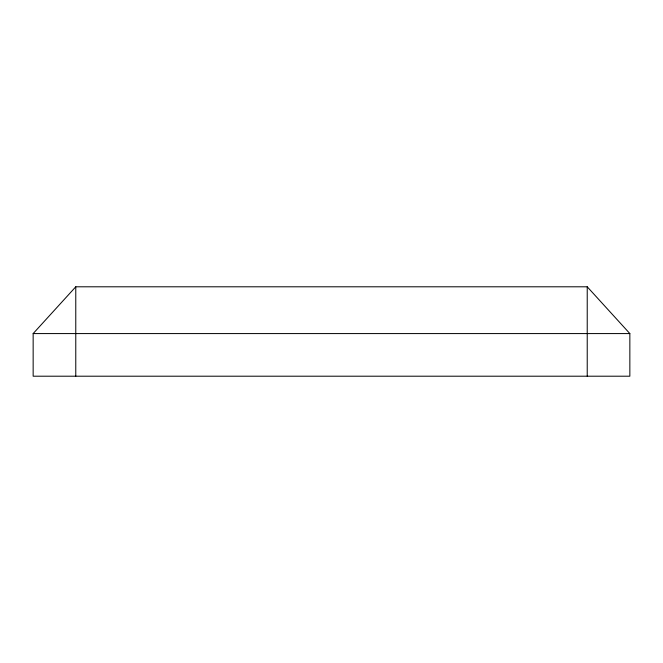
<?xml version="1.0" encoding="UTF-8"?>
<svg xmlns="http://www.w3.org/2000/svg" width="663" height="663" viewBox="0 0 663 663"><rect width="100%" height="100%" fill="white"/><g stroke="black" fill="none" stroke-linecap="round" stroke-linejoin="round"><path stroke-width="0.99" d="M33.15 333.58L75.773 286.797L587.227 286.797L629.85 333.58L629.85 376.203L33.15 376.203L33.15 333.58L629.85 333.58M587.227 286.797L587.227 376.203M75.773 286.797L75.773 376.203"/></g></svg>
